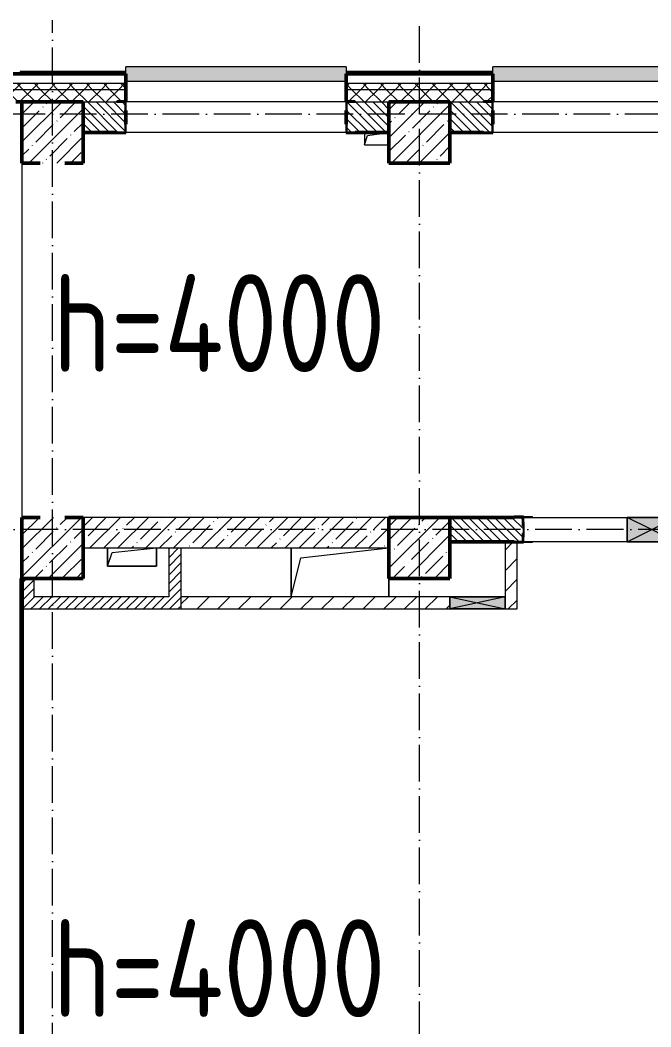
# Model space of a CAD drawing. Header units: millimetres. Extents: x 2294 to 908349, y -83289 to 219220.
# Drawn here: x 45898 to 51055, y 7936 to 16176 of the extents above; entities that cross this region are included whole.
import ezdxf

# ---------------------------------------------------------------- set-up
doc = ezdxf.new("R2010")
doc.units = ezdxf.units.MM
doc.linetypes.add('50_200_ШТРИХ_1Т_ш5_п1_п1_', pattern=[700, 500, -100, 0, -100])
for name, color, linetype, lineweight in [('A-DETL-GENF-OTLN', 7, 'Continuous', 9), ('A-FLOR-____-OTLN', 7, 'Continuous', 9), ('A-GENM-____-MCUT', 7, 'Continuous', 25), ('A-GENM-____-OTLN', 7, 'Continuous', 9), ('A-GENM-____-OTLN-1', 7, 'Continuous', 25), ('A-GLAZ-____-OTLN', 7, 'Continuous', 9), ('A-WALL-____-MCUT-1', 7, 'Continuous', 9), ('A-WALL-____-MCUT-2', 7, 'Continuous', 50), ('A-WALL-____-MCUT-3', 7, 'Continuous', 9), ('A-WALL-____-OTLN', 7, 'Continuous', 9), ('A-WALL-____-PATT-1', 7, 'Continuous', 9), ('A-WALL-FNSH-MCUT-1', 7, 'Continuous', 9), ('I-WALL-____-OTLN', 7, 'Continuous', 9), ('S-COLS-____-MCUT', 7, 'Continuous', 50), ('S-COLS-____-OTLN', 7, 'Continuous', 9), ('S-GRID-____-OTLN-1', 7, '50_200_ШТРИХ_1Т_ш5_п1_п1_', 9)]:
    doc.layers.add(name, color=color, linetype=linetype, lineweight=lineweight)
doc.layers.add('A-GLAZ-____-OTLN-1', color=7, linetype='Continuous', lineweight=9, true_color=0xc0c0c0)
doc.styles.get("Standard").update_dxf_attribs({"font": 'arial.ttf'})
doc.styles.add('СПДС', font='isocpeur.ttf', dxfattribs={"width": 0.9})
doc.dimstyles.new('Размера А3', dxfattribs={"dimtxt": 800, "dimasz": 450, "dimexe": 350, "dimexo": 100, "dimgap": 200, "dimtad": 1, "dimdec": 0, "dimrnd": 10, "dimzin": 0, "dimdsep": 46, "dimtxsty": 'СПДС', "dimblk": 'ARROWHEAD_6', "dimcen": 1, "dimclrd": 5, "dimclre": 5, "dimclrt": 5, "dimazin": 0, "dimtfac": 1, "dimtdec": 0, "dimtmove": 2, "dimatfit": 3, "dimfxl": 1, "dimtolj": 1, "dimtzin": 0, "dimarcsym": 0})
pattern_1 = [(45, (7562.79, 6025.28), (-70.71068, 70.71068), []), (135, (7562.79, 6025.28), (-70.71068, -70.71068), [])]
pattern_2 = [(45, (7562.79, 6025.28), (-114.04925, 114.04925), []), (45, (7676.84, 6025.28), (-114.04925, 114.04925), [201.612, -40.322, 3.353, -36.97])]
pattern_3 = [(135, (7562.787, 6025.276), (-35.35534, -35.35534), [])]
pattern_4 = [(45, (7562.787, 6025.276), (-35.35534, 35.35534), [])]
pattern_5 = [(45, (7562.79, 6025.28), (-84.8528, 84.8528), [])]

# ---------------------------------------------------------------- blocks, each defined once
blk = doc.blocks.new('BSC_Колонна _Прямоугольная - 500х500-V88-АР1_План отверстий 2 этажа в осях 1-64_А-ГГ')
at = {"layer": 'S-COLS-____-OTLN'}
h = blk.add_hatch(dxfattribs=at)
h.set_pattern_fill('FP_117', color=256, style=0, pattern_type=2)
h.set_pattern_definition([(45, (-38600, -5831.04), (-114.04925, 114.04925), []), (45, (-38485.95, -5831.04), (-114.04925, 114.04925), [201.613, -40.323, 3.353, -36.97])])
h.paths.add_polyline_path([(-250, -250), (250, -250), (250, 250), (-250, 250)], flags=0)
at = {"layer": 'S-COLS-____-MCUT'}
for p, q in [((-100, 250), (-250, 250)), ((-250, 250), (-250, -250)), ((250, 250), (100, 250)), ((250, -250), (250, 250)), ((-250, -250), (250, -250))]:
    blk.add_line(p, q, dxfattribs=at)
blk = doc.blocks.new('BSC_Колонна _Прямоугольная - 500х500-V132-АР1_План отверстий 2 этажа в осях 1-64_А-ГГ')
at = {"layer": 'S-COLS-____-OTLN'}
h = blk.add_hatch(dxfattribs=at)
h.set_pattern_fill('FP_162', color=256, style=0, pattern_type=2)
h.set_pattern_definition([(45, (-41600, -5831.04), (-114.04925, 114.04925), []), (45, (-41485.95, -5831.04), (-114.04925, 114.04925), [201.613, -40.323, 3.353, -36.97])])
h.paths.add_polyline_path([(-250, -250), (250, -250), (250, 250), (-250, 250)], flags=0)
at = {"layer": 'S-COLS-____-MCUT'}
for p, q in [((250, 250), (-250, 250)), ((-250, 250), (-250, -250)), ((250, -250), (250, 250)), ((-250, -250), (250, -250))]:
    blk.add_line(p, q, dxfattribs=at)
blk = doc.blocks.new('Фахверк_СКБ_Уголок - 250_2700-27497298-АР1_План отверстий 2 этажа в осях 1-64_А-ГГ')
at = {"layer": 'A-GENM-____-MCUT'}
for p, q in [((200, 181), (125, 181)), ((125, 181), (125, 106)), ((131, 106), (131, 175)), ((131, 175), (200, 175)), ((200, 175), (200, 181)), ((125, 106), (131, 106)), ((131, -6), (125, -6)), ((125, -6), (125, -81)), ((125, -81), (200, -81)), ((131, -75), (131, -6)), ((200, -75), (131, -75)), ((200, -81), (200, -75))]:
    blk.add_line(p, q, dxfattribs=at)
blk = doc.blocks.new('154_Стойка_СКБ_Уголок - СМ-2480_200-28346303-АР1_План отверстий 2 этажа в осях 1-64_А-ГГ')
at = {"layer": 'A-GENM-____-MCUT'}
for p, q in [((125, 156), (125, 81)), ((200, 156), (125, 156)), ((131, 81), (131, 150)), ((131, 150), (200, 150)), ((200, 150), (200, 156)), ((125, 81), (131, 81)), ((131, 19), (125, 19)), ((125, 19), (125, -56)), ((131, -50), (131, 19)), ((125, -56), (200, -56)), ((200, -50), (131, -50)), ((200, -56), (200, -50))]:
    blk.add_line(p, q, dxfattribs=at)
blk = doc.blocks.new('Стойка_Влож_Полоса боковая - Полоса-28213942-АР1_План отверстий 2 этажа в осях 1-64_А-ГГ')
at = {"layer": 'A-GENM-____-OTLN'}
for p, q in [((-5, 60), (0, 60)), ((-5, -60), (-5, 60)), ((0, 31), (0, -31)), ((0, -60), (-5, -60))]:
    blk.add_line(p, q, dxfattribs=at)
blk = doc.blocks.new('Стойка_Влож_Уголок_Опорный - Уголок-28213941-АР1_План отверстий 2 этажа в осях 1-64_А-ГГ')
at = {"layer": 'A-GENM-____-OTLN'}
for p, q in [((-212, -6), (-212, 0)), ((0, 0), (0, -6)), ((-212, -75), (-212, -6)), ((-212, -6), (-206, -6)), ((-212, -75), (-206, -75)), ((-6, -6), (0, -6)), ((-6, -75), (0, -75)), ((0, -6), (0, -75))]:
    blk.add_line(p, q, dxfattribs=at)
blk = doc.blocks.new('AR_Отверстие прямоугольное _в плите_ - AR_Отверстие прямоугольное _в плите_-30459225-АР1_План отверстий 2 этажа в осях 1-64_А-ГГ')
at = {"layer": 'A-GENM-____-OTLN'}
for p, q in [((-200, 75), (-200, -75)), ((-200, -75), (-162.5, 37.5)), ((-162.5, 37.5), (200, 75)), ((200, -75), (200, 75)), ((-200, -75), (200, -75))]:
    blk.add_line(p, q, dxfattribs=at)
blk = doc.blocks.new('AR_Отверстие прямоугольное _в плите_ - AR_Отверстие прямоугольное _в плите_-V165-АР1_План отверстий 2 этажа в осях 1-64_А-ГГ')
at = {"layer": 'A-GENM-____-OTLN'}
for p, q in [((-100, 50), (-100, -50)), ((-100, -50), (-75, 25)), ((-75, 25), (100, 50)), ((-100, -50), (100, -50))]:
    blk.add_line(p, q, dxfattribs=at)
blk = doc.blocks.new('AR_Отверстие прямоугольное _в плите_ - AR_Отверстие прямоугольное _в плите_-30552658-АР1_План отверстий 2 этажа в осях 1-64_А-ГГ')
at = {"layer": 'A-GENM-____-OTLN'}
for p, q in [((-400, 200), (-400, -200)), ((-320, 120), (400, 200)), ((-400, -200), (-320, 120)), ((400, -200), (400, -50))]:
    blk.add_line(p, q, dxfattribs=at)
blk = doc.blocks.new('Отлив_СКБ - Отлив витража_120_НВФ-31885689-АР1_План отверстий 2 этажа в осях 1-64_А-ГГ')
at = {"layer": 'A-GLAZ-____-OTLN-1'}
for points in [[(1800, 2), (1800, 120), (0, 120), (0, 2), (1103.1, 2)], [(1103.1, 0), (1800, 0), (1800, 2), (0, 2), (0, 0)]]:
    blk.add_hatch(color=256, dxfattribs=at).paths.add_polyline_path(points, flags=0)
at = {"layer": 'A-GLAZ-____-OTLN'}
for p, q in [((0, 83), (0, 120)), ((1800, 120), (0, 120)), ((1800, 120), (1800, 83)), ((0, 2), (1800, 2)), ((1800, 0), (0, 0))]:
    blk.add_line(p, q, dxfattribs=at)
blk = doc.blocks.new('AR_Отверстие прямоугольное _в стене__БезПР - AR_Отверстие прямоугольное _в стене__БезПР-36428632-АР1_План отверстий 2 этажа в осях 1-64_А-ГГ')
at = {"layer": 'A-GLAZ-____-OTLN'}
blk.add_hatch(color=256, dxfattribs=at).paths.add_polyline_path([(-200, -100), (200, -100), (200, 100), (-200, 100)], flags=0)
at = {"layer": 'A-DETL-GENF-OTLN'}
for p, q in [((-200, -100), (-200, 100)), ((-200, 100), (200, 100)), ((200, 100), (-200, -100)), ((-200, 100), (200, -100)), ((200, 100), (-200, 100)), ((-200, 100), (-200, -100)), ((200, 100), (200, -100)), ((200, -100), (200, 100)), ((200, -100), (-200, -100)), ((-200, -100), (200, -100))]:
    blk.add_line(p, q, dxfattribs=at)
at = {"layer": 'A-GLAZ-____-OTLN'}
blk.add_line((200, 100), (-200, 100), dxfattribs=at)
blk = doc.blocks.new('AR_Отверстие прямоугольное _в стене__БезПР - AR_Отверстие прямоугольное _в стене__БезПР-36427692-АР1_План отверстий 2 этажа в осях 1-64_А-ГГ')
at = {"layer": 'A-GLAZ-____-OTLN'}
blk.add_hatch(color=256, dxfattribs=at).paths.add_polyline_path([(225, -50), (225, 50), (-225, 50), (-225, -50)], flags=0)
at = {"layer": 'A-DETL-GENF-OTLN'}
for p, q in [((-225, -50), (-225, 50)), ((-225, 50), (225, 50)), ((225, 50), (-225, -50)), ((-225, 50), (225, -50)), ((225, 50), (-225, 50)), ((-225, 50), (-225, -50)), ((225, 50), (225, -50)), ((225, -50), (225, 50)), ((225, -50), (-225, -50)), ((-225, -50), (225, -50))]:
    blk.add_line(p, q, dxfattribs=at)
at = {"layer": 'A-GLAZ-____-OTLN'}
blk.add_line((225, 50), (-225, 50), dxfattribs=at)
blk = doc.blocks.new('2floor')
at = {"layer": 'A-WALL-____-PATT-1'}
h = blk.add_hatch(dxfattribs=at)
h.set_pattern_fill('FP_3', color=256, style=0, pattern_type=2)
h.set_pattern_definition([(45, (7562.79, 6025.28), (-85.53659, 85.53659), []), (45, (7619.81, 6025.28), (-85.53659, 85.53659), [])])
h.paths.add_polyline_path([(79427.8, 15736.3), (79427.8, 15756.3), (75562.8, 15756.3), (75562.8, 15736.3), (78247.7, 15736.3)], flags=0)
h.paths.add_polyline_path([(73762.8, 15736.3), (73762.8, 15756.3), (72562.8, 15756.3), (72562.8, 15736.3), (72945.3, 15736.3)], flags=0)
h.paths.add_polyline_path([(70762.8, 15736.3), (70762.8, 15756.3), (69562.8, 15756.3), (69562.8, 15736.3), (70294.1, 15736.3)], flags=0)
h.paths.add_polyline_path([(66759.2, 15736.3), (67762.8, 15736.3), (67762.8, 15756.3), (66562.8, 15756.3), (66562.8, 15736.3)], flags=0)
h.paths.add_polyline_path([(64108, 15736.3), (64762.8, 15736.3), (64762.8, 15756.3), (63562.8, 15756.3), (63562.8, 15736.3)], flags=0)
h.paths.add_polyline_path([(61762.8, 15736.3), (61762.8, 15756.3), (60562.8, 15756.3), (60562.8, 15736.3), (60573, 15736.3)], flags=0)
h.paths.add_polyline_path([(58762.8, 15736.3), (58762.8, 15756.3), (57562.8, 15756.3), (57562.8, 15736.3), (57921.8, 15736.3)], flags=0)
h.paths.add_polyline_path([(52762.8, 15736.3), (52762.8, 15756.3), (51562.8, 15756.3), (51562.8, 15736.3), (51735.7, 15736.3)], flags=0)
h.paths.add_polyline_path([(54562.8, 15736.3), (55762.8, 15736.3), (55762.8, 15756.3), (54562.8, 15756.3)], flags=0)
h.paths.add_polyline_path([(48562.8, 15736.3), (49762.8, 15736.3), (49762.8, 15756.3), (48562.8, 15756.3)], flags=0)
h.paths.add_polyline_path([(45897.8, 15736.3), (46762.8, 15736.3), (46762.8, 15756.3), (45897.8, 15756.3)], flags=0)
h = blk.add_hatch(dxfattribs=at)
h.set_pattern_fill('FP_1', color=256, style=0, pattern_type=2)
h.set_pattern_definition(pattern_1)
h.paths.add_polyline_path([(81912.8, 15606.3), (81912.8, 15656.3), (75562.8, 15656.3), (75562.8, 15606.3), (81782.6, 15606.3)], flags=0)
h.paths.add_polyline_path([(72945.3, 15606.3), (73762.8, 15606.3), (73762.8, 15656.3), (72562.8, 15656.3), (72562.8, 15606.3)], flags=0)
h.paths.add_polyline_path([(70762.8, 15606.3), (70762.8, 15656.3), (69562.8, 15656.3), (69562.8, 15606.3), (70294.1, 15606.3)], flags=0)
h.paths.add_polyline_path([(67762.8, 15606.3), (67762.8, 15656.3), (66562.8, 15656.3), (66562.8, 15606.3), (67642.9, 15606.3)], flags=0)
h.paths.add_polyline_path([(64762.8, 15606.3), (64762.8, 15656.3), (63562.8, 15656.3), (63562.8, 15606.3), (64108, 15606.3)], flags=0)
h.paths.add_polyline_path([(60562.8, 15606.3), (61762.8, 15606.3), (61762.8, 15656.3), (60562.8, 15656.3)], flags=0)
h.paths.add_polyline_path([(57562.8, 15606.3), (58762.8, 15606.3), (58762.8, 15656.3), (57562.8, 15656.3)], flags=0)
h.paths.add_polyline_path([(55270.6, 15606.3), (55762.8, 15606.3), (55762.8, 15656.3), (54562.8, 15656.3), (54562.8, 15606.3)], flags=0)
h.paths.add_polyline_path([(52762.8, 15606.3), (52762.8, 15656.3), (51562.8, 15656.3), (51562.8, 15606.3), (51735.7, 15606.3)], flags=0)
h.paths.add_polyline_path([(49762.8, 15606.3), (49762.8, 15656.3), (48562.8, 15656.3), (48562.8, 15606.3), (49084.5, 15606.3)], flags=0)
h.paths.add_polyline_path([(45362.8, 15606.3), (46762.8, 15606.3), (46762.8, 15656.3), (45362.8, 15656.3)], flags=0)
h.paths.add_polyline_path([(43562.8, 15606.3), (43562.8, 15656.3), (42362.8, 15656.3), (42362.8, 15606.3), (42898.4, 15606.3)], flags=0)
h.paths.add_polyline_path([(34562.8, 15606.3), (34562.8, 15656.3), (31392.8, 15656.3), (31392.8, 15606.3), (32293.6, 15606.3)], flags=0)
h = blk.add_hatch(dxfattribs=at)
h.set_pattern_fill('FP_1', color=256, style=0, pattern_type=2)
h.set_pattern_definition(pattern_1)
h.paths.add_polyline_path([(81912.8, 15506.3), (81912.8, 15606.3), (75562.8, 15606.3), (75562.8, 15512.3), (75637.8, 15512.3), (75637.8, 15506.3), (81782.6, 15506.3)], flags=0)
h.paths.add_polyline_path([(72945.3, 15506.3), (73687.8, 15506.3), (73687.8, 15512.3), (73762.8, 15512.3), (73762.8, 15606.3), (72562.8, 15606.3), (72562.8, 15512.3), (72637.8, 15512.3), (72637.8, 15506.3)], flags=0)
h.paths.add_polyline_path([(70687.8, 15506.3), (70687.8, 15512.3), (70762.8, 15512.3), (70762.8, 15606.3), (69562.8, 15606.3), (69562.8, 15512.3), (69637.8, 15512.3), (69637.8, 15506.3), (70412.8, 15506.3)], flags=0)
h.paths.add_polyline_path([(66912.8, 15506.3), (67687.8, 15506.3), (67687.8, 15512.3), (67762.8, 15512.3), (67762.8, 15606.3), (66562.8, 15606.3), (66562.8, 15512.3), (66637.8, 15512.3), (66637.8, 15506.3), (66759.2, 15506.3)], flags=0)
h.paths.add_polyline_path([(64108, 15506.3), (64687.8, 15506.3), (64687.8, 15512.3), (64762.8, 15512.3), (64762.8, 15606.3), (63562.8, 15606.3), (63562.8, 15512.3), (63637.8, 15512.3), (63637.8, 15506.3)], flags=0)
h.paths.add_polyline_path([(61412.8, 15506.3), (61687.8, 15506.3), (61687.8, 15512.3), (61762.8, 15512.3), (61762.8, 15606.3), (60562.8, 15606.3), (60562.8, 15512.3), (60637.8, 15512.3), (60637.8, 15506.3), (60912.8, 15506.3)], flags=0)
h.paths.add_polyline_path([(58412.8, 15506.3), (58687.8, 15506.3), (58687.8, 15512.3), (58762.8, 15512.3), (58762.8, 15606.3), (57562.8, 15606.3), (57562.8, 15512.3), (57637.8, 15512.3), (57637.8, 15506.3), (57921.8, 15506.3)], flags=0)
h.paths.add_polyline_path([(55687.8, 15506.3), (55687.8, 15512.3), (55762.8, 15512.3), (55762.8, 15606.3), (54562.8, 15606.3), (54562.8, 15512.3), (54637.8, 15512.3), (54637.8, 15506.3), (55270.6, 15506.3)], flags=0)
h.paths.add_polyline_path([(52687.8, 15506.3), (52687.8, 15512.3), (52762.8, 15512.3), (52762.8, 15606.3), (51562.8, 15606.3), (51562.8, 15512.3), (51637.8, 15512.3), (51637.8, 15506.3), (52412.8, 15506.3)], flags=0)
h.paths.add_polyline_path([(48637.8, 15506.3), (49687.8, 15506.3), (49687.8, 15512.3), (49762.8, 15512.3), (49762.8, 15606.3), (48562.8, 15606.3), (48562.8, 15512.3), (48637.8, 15512.3)], flags=0)
h.paths.add_polyline_path([(46412.8, 15506.3), (46687.8, 15506.3), (46687.8, 15512.3), (46762.8, 15512.3), (46762.8, 15606.3), (45362.8, 15606.3), (45362.8, 15506.3), (45862.8, 15506.3)], flags=0)
h.paths.add_polyline_path([(42898.4, 15506.3), (43487.8, 15506.3), (43487.8, 15512.3), (43562.8, 15512.3), (43562.8, 15606.3), (42362.8, 15606.3), (42362.8, 15506.3), (42862.8, 15506.3)], flags=0)
h.paths.add_polyline_path([(34487.8, 15506.3), (34487.8, 15512.3), (34562.8, 15512.3), (34562.8, 15606.3), (31392.8, 15606.3), (31392.8, 15506.3), (33862.8, 15506.3)], flags=0)
h = blk.add_hatch(dxfattribs=at)
h.set_pattern_fill('FP_6', color=256, style=0, pattern_type=2)
h.set_pattern_definition(pattern_3)
h.paths.add_polyline_path([(48912.8, 15256.3), (48912.8, 15506.3), (48568.8, 15506.3), (48568.8, 15437.3), (48562.8, 15437.3), (48562.8, 15325.3), (48568.8, 15325.3), (48568.8, 15256.3), (48637.8, 15256.3)], flags=0)
h.paths.add_polyline_path([(46687.8, 15256.3), (46756.8, 15256.3), (46756.8, 15325.3), (46762.8, 15325.3), (46762.8, 15437.3), (46756.8, 15437.3), (46756.8, 15506.3), (46412.8, 15506.3), (46412.8, 15256.3), (46433.3, 15256.3)], flags=0)
h = blk.add_hatch(dxfattribs=at)
h.set_pattern_fill('FP_6', color=256, style=0, pattern_type=2)
h.set_pattern_definition(pattern_3)
h.paths.add_polyline_path([(51568.8, 15256.3), (51912.8, 15256.3), (51912.8, 15506.3), (51568.8, 15506.3), (51568.8, 15437.3), (51562.8, 15437.3), (51562.8, 15325.3), (51568.8, 15325.3), (51568.8, 15260.6)], flags=0)
h.paths.add_polyline_path([(49687.8, 15256.3), (49756.8, 15256.3), (49756.8, 15325.3), (49762.8, 15325.3), (49762.8, 15437.3), (49756.8, 15437.3), (49756.8, 15506.3), (49412.8, 15506.3), (49412.8, 15256.3)], flags=0)
h = blk.add_hatch(dxfattribs=at)
h.set_pattern_fill('FP_25', color=256, style=0, pattern_type=2)
h.set_pattern_definition(pattern_2)
h.paths.add_polyline_path([(48912.8, 11856.3), (48912.8, 12106.3), (46412.8, 12106.3), (46412.8, 11856.3), (46433.3, 11856.3)], flags=0)
h = blk.add_hatch(dxfattribs=at)
h.set_pattern_fill('FP_6', color=256, style=0, pattern_type=2)
h.set_pattern_definition(pattern_3)
h.paths.add_polyline_path([(51787.8, 11906.3), (51912.8, 11906.3), (51912.8, 12106.3), (51718.8, 12106.3), (51718.8, 12037.3), (51712.8, 12037.3), (51712.8, 11975.3), (51718.8, 11975.3), (51718.8, 11906.3), (51735.7, 11906.3)], flags=0)
h.paths.add_polyline_path([(49968.2, 11906.3), (50006.8, 11906.3), (50006.8, 11975.3), (50012.8, 11975.3), (50012.8, 12037.3), (50006.8, 12037.3), (50006.8, 12106.3), (49412.8, 12106.3), (49412.8, 11906.3), (49937.8, 11906.3)], flags=0)
h = blk.add_hatch(dxfattribs=at)
h.set_pattern_fill('FP_4', color=256, style=0, pattern_type=2)
h.set_pattern_definition(pattern_5)
h.paths.add_polyline_path([(49862.8, 11356.3), (49962.8, 11356.3), (49962.8, 11900.3), (49937.8, 11900.3), (49937.8, 11906.3), (49862.8, 11906.3), (49862.8, 11456.3)], flags=0)
h = blk.add_hatch(dxfattribs=at)
h.set_pattern_fill('FP_5', color=256, style=0, pattern_type=2)
h.set_pattern_definition(pattern_4)
h.paths.add_polyline_path([(47212.8, 11356.3), (47212.8, 11856.3), (47112.8, 11856.3), (47112.8, 11356.3)], flags=0)
h = blk.add_hatch(dxfattribs=at)
h.set_pattern_fill('FP_5', color=256, style=0, pattern_type=2)
h.set_pattern_definition(pattern_4)
h.paths.add_polyline_path([(46012.8, 11356.3), (46012.8, 11606.3), (45912.8, 11606.3), (45912.8, 11356.3)], flags=0)
h = blk.add_hatch(dxfattribs=at)
h.set_pattern_fill('FP_5', color=256, style=0, pattern_type=2)
h.set_pattern_definition(pattern_4)
h.paths.add_polyline_path([(47112.8, 11356.3), (47112.8, 11456.3), (46012.8, 11456.3), (46012.8, 11356.3), (46433.3, 11356.3)], flags=0)
h = blk.add_hatch(dxfattribs=at)
h.set_pattern_fill('FP_4', color=256, style=0, pattern_type=2)
h.set_pattern_definition(pattern_5)
h.paths.add_polyline_path([(47212.8, 11356.3), (49412.8, 11356.3), (49412.8, 11456.3), (47212.8, 11456.3)], flags=0)
at = {"layer": 'S-COLS-____-OTLN'}
h = blk.add_hatch(dxfattribs=at)
h.set_pattern_fill('FP_25', color=256, style=0, pattern_type=2)
h.set_pattern_definition(pattern_2)
h.paths.add_polyline_path([(45912.8, 15006.3), (46412.8, 15006.3), (46412.8, 15506.3), (45912.8, 15506.3), (45912.8, 15361.1)], flags=0)
h = blk.add_hatch(dxfattribs=at)
h.set_pattern_fill('FP_25', color=256, style=0, pattern_type=2)
h.set_pattern_definition(pattern_2)
h.paths.add_polyline_path([(48912.8, 15006.3), (49412.8, 15006.3), (49412.8, 15506.3), (48912.8, 15506.3), (48912.8, 15361.1)], flags=0)
at = {"layer": 'A-FLOR-____-OTLN'}
for p, q in [((45912.8, 15006.3), (45912.8, 12106.3)), ((46612.8, 11706.3), (46612.8, 11856.3)), ((47012.8, 11856.3), (47012.8, 11706.3)), ((48112.8, 11456.3), (48112.8, 11856.3)), ((47012.8, 11706.3), (46612.8, 11706.3)), ((48912.8, 11606.3), (48912.8, 11456.3)), ((45912.8, 11356.3), (45912.8, 4606.3))]:
    blk.add_line(p, q, dxfattribs=at)
at = {"layer": 'A-WALL-____-MCUT-1'}
for p, q in [((48912.8, 12106.3), (46412.8, 12106.3)), ((46412.8, 11856.3), (48912.8, 11856.3))]:
    blk.add_line(p, q, dxfattribs=at)
at = {"layer": 'A-WALL-____-MCUT-2'}
for p, q in [((46762.8, 15736.3), (45362.8, 15736.3)), ((46762.8, 15512.3), (46762.8, 15736.3)), ((49762.8, 15736.3), (48562.8, 15736.3)), ((48562.8, 15736.3), (48562.8, 15512.3)), ((49762.8, 15512.3), (49762.8, 15736.3)), ((45862.8, 15506.3), (46412.8, 15506.3)), ((46412.8, 15506.3), (46412.8, 15256.3)), ((48912.8, 15506.3), (49412.8, 15506.3)), ((48912.8, 15256.3), (48912.8, 15506.3)), ((49412.8, 15506.3), (49412.8, 15256.3)), ((46762.8, 15325.3), (46762.8, 15437.3)), ((48562.8, 15437.3), (48562.8, 15325.3)), ((49762.8, 15325.3), (49762.8, 15437.3)), ((46412.8, 15256.3), (46687.8, 15256.3)), ((48637.8, 15256.3), (48912.8, 15256.3)), ((49412.8, 15256.3), (49687.8, 15256.3)), ((49937.8, 12106.3), (49412.8, 12106.3)), ((49412.8, 11906.3), (49937.8, 11906.3))]:
    blk.add_line(p, q, dxfattribs=at)
at = {"layer": 'A-WALL-____-MCUT-3'}
for p, q in [((46762.8, 15656.3), (45362.8, 15656.3)), ((49762.8, 15656.3), (48562.8, 15656.3)), ((46762.8, 15606.3), (45362.8, 15606.3)), ((49762.8, 15606.3), (48562.8, 15606.3)), ((46412.8, 15506.3), (46687.8, 15506.3)), ((48637.8, 15506.3), (48912.8, 15506.3)), ((49412.8, 15506.3), (49687.8, 15506.3))]:
    blk.add_line(p, q, dxfattribs=at)
at = {"layer": 'A-WALL-____-OTLN'}
for p, q in [((48562.8, 15506.3), (46762.8, 15506.3)), ((51562.8, 15506.3), (49762.8, 15506.3)), ((48562.8, 15256.3), (46762.8, 15256.3)), ((51562.8, 15256.3), (49762.8, 15256.3))]:
    blk.add_line(p, q, dxfattribs=at)
at = {"layer": 'A-WALL-FNSH-MCUT-1'}
for p, q in [((46762.8, 15756.3), (45897.8, 15756.3)), ((45897.8, 15756.3), (45897.8, 15736.3)), ((46762.8, 15736.3), (46762.8, 15756.3)), ((49762.8, 15756.3), (48562.8, 15756.3)), ((48562.8, 15756.3), (48562.8, 15736.3)), ((49762.8, 15736.3), (49762.8, 15756.3)), ((48562.8, 15736.3), (48562.8, 15736.3)), ((49862.8, 11906.3), (49862.8, 11456.3)), ((49962.8, 11356.3), (49962.8, 11900.3)), ((47112.8, 11856.3), (47112.8, 11456.3)), ((47212.8, 11856.3), (47212.8, 11356.3)), ((45912.8, 11606.3), (45912.8, 11356.3)), ((46012.8, 11456.3), (46012.8, 11606.3)), ((47112.8, 11456.3), (46012.8, 11456.3)), ((49412.8, 11456.3), (47212.8, 11456.3)), ((45912.8, 11356.3), (49412.8, 11356.3)), ((49862.8, 11356.3), (49962.8, 11356.3))]:
    blk.add_line(p, q, dxfattribs=at)
at = {"layer": 'I-WALL-____-OTLN'}
for p, q in [((50012.8, 12106.3), (50862.8, 12106.3)), ((50862.8, 11906.3), (50012.8, 11906.3))]:
    blk.add_line(p, q, dxfattribs=at)
at = {"layer": 'S-COLS-____-MCUT'}
for p, q in [((46412.8, 15506.3), (45912.8, 15506.3)), ((45912.8, 15506.3), (45912.8, 15006.3)), ((46412.8, 15006.3), (46412.8, 15506.3)), ((49412.8, 15506.3), (48912.8, 15506.3)), ((48912.8, 15506.3), (48912.8, 15006.3)), ((49412.8, 15006.3), (49412.8, 15506.3)), ((45912.8, 15006.3), (46062.8, 15006.3)), ((46262.8, 15006.3), (46412.8, 15006.3)), ((48912.8, 15006.3), (49412.8, 15006.3))]:
    blk.add_line(p, q, dxfattribs=at)
at = {"layer": 'A-GENM-____-OTLN'}
for name, p in [('AR_Отверстие прямоугольное _в плите_ - AR_Отверстие прямоугольное _в плите_-V165-АР1_План отверстий 2 этажа в осях 1-64_А-ГГ', (48812.8, 15206.3)), ('AR_Отверстие прямоугольное _в плите_ - AR_Отверстие прямоугольное _в плите_-30459225-АР1_План отверстий 2 этажа в осях 1-64_А-ГГ', (46812.8, 11781.3)), ('AR_Отверстие прямоугольное _в плите_ - AR_Отверстие прямоугольное _в плите_-30552658-АР1_План отверстий 2 этажа в осях 1-64_А-ГГ', (48512.8, 11656.3))]:
    blk.add_blockref(name, p, dxfattribs=at)
for name, p, rotation in [('Стойка_Влож_Уголок_Опорный - Уголок-28213941-АР1_План отверстий 2 этажа в осях 1-64_А-ГГ', (50012.8, 12112.3), 89.99999999999955), ('Стойка_Влож_Полоса боковая - Полоса-28213942-АР1_План отверстий 2 этажа в осях 1-64_А-ГГ', (50012.8, 12006.3), 180)]:
    blk.add_blockref(name, p, dxfattribs=dict(at, rotation=rotation))
at = {"layer": 'A-GENM-____-OTLN-1', "rotation": 180}
for name, p in [('Фахверк_СКБ_Уголок - 250_2700-27497298-АР1_План отверстий 2 этажа в осях 1-64_А-ГГ', (46887.8, 15431.3)), ('Фахверк_СКБ_Уголок - 250_2700-27497298-АР1_План отверстий 2 этажа в осях 1-64_А-ГГ', (49887.8, 15431.3)), ('154_Стойка_СКБ_Уголок - СМ-2480_200-28346303-АР1_План отверстий 2 этажа в осях 1-64_А-ГГ', (50137.8, 12056.3))]:
    blk.add_blockref(name, p, dxfattribs=at)
at = {"layer": 'A-GENM-____-OTLN-1'}
blk.add_blockref('Фахверк_СКБ_Уголок - 250_2700-27497298-АР1_План отверстий 2 этажа в осях 1-64_А-ГГ', (48437.8, 15331.3), dxfattribs=at)
at = {"layer": 'A-GLAZ-____-OTLN'}
for name, p in [('Отлив_СКБ - Отлив витража_120_НВФ-31885689-АР1_План отверстий 2 этажа в осях 1-64_А-ГГ', (46762.8, 15673.3)), ('Отлив_СКБ - Отлив витража_120_НВФ-31885689-АР1_План отверстий 2 этажа в осях 1-64_А-ГГ', (49762.8, 15673.3)), ('AR_Отверстие прямоугольное _в стене__БезПР - AR_Отверстие прямоугольное _в стене__БезПР-36427692-АР1_План отверстий 2 этажа в осях 1-64_А-ГГ', (49637.8, 11406.3))]:
    blk.add_blockref(name, p, dxfattribs=at)
at = {"layer": 'A-GLAZ-____-OTLN', "rotation": 180}
blk.add_blockref('AR_Отверстие прямоугольное _в стене__БезПР - AR_Отверстие прямоугольное _в стене__БезПР-36428632-АР1_План отверстий 2 этажа в осях 1-64_А-ГГ', (51062.8, 12006.3), dxfattribs=at)
at = {"layer": 'S-COLS-____-OTLN'}
for name, p in [('BSC_Колонна _Прямоугольная - 500х500-V88-АР1_План отверстий 2 этажа в осях 1-64_А-ГГ', (46162.8, 11856.3)), ('BSC_Колонна _Прямоугольная - 500х500-V132-АР1_План отверстий 2 этажа в осях 1-64_А-ГГ', (49162.8, 11856.3))]:
    blk.add_blockref(name, p, dxfattribs=at)
blk = doc.blocks.new('ARROWHEAD_6')
at = {"color": 0, "linetype": 'Continuous'}
for p, q in [((-0.5, -0.5), (0.5, 0.5)), ((0, 0), (-1, 0))]:
    blk.add_line(p, q, dxfattribs=at)
blk = doc.blocks.new('*D2425')
at = {"color": 5, "lineweight": -2, "transparency": 16777216}
for p, q in [((45812.8, 11606.3), (44488.1, 11606.3)), ((44838.1, 5056.3), (44838.1, 11156.3)), ((45812.8, 4606.3), (44488.1, 4606.3))]:
    blk.add_line(p, q, dxfattribs=at)
at = {"layer": 'Defpoints', "color": 0, "transparency": 16777216}
for p in [(44838.1, 11606.3), (45912.8, 11606.3), (45912.8, 4606.3)]:
    blk.add_point(p, dxfattribs=at)
at = {"color": 5, "lineweight": -2, "transparency": 16777216, "xscale": 450, "yscale": 450, "zscale": 450}
for p, rotation in [((44838.1, 11606.3), 90), ((44838.1, 4606.3), 270)]:
    blk.add_blockref('ARROWHEAD_6', p, dxfattribs=dict(at, rotation=rotation))
at = {"color": 5, "transparency": 16777216, "insert": (44238.1, 8106.3), "char_height": 800, "attachment_point": 5, "rotation": 90, "style": 'СПДС'}
blk.add_mtext('\\A1;7000', dxfattribs=at)
blk = doc.blocks.new('3osi')
at = {"layer": 'S-GRID-____-OTLN-1', "color": 251, "ltscale": 0.6, "true_color": 0x636466}
for p, q in [((204183.5, 1789.1), (204183.5, 16175.8)), ((207183.5, 1542.7), (207183.5, 16175.8)), ((269657.9, 15406.3), (161153.7, 15406.3)), ((255902.3, 12006.3), (160914.7, 12006.3))]:
    blk.add_line(p, q, dxfattribs=at)

msp = doc.modelspace()

# ---------------------------------------------------------------- linework, layer by layer
at = {"color": 1, "lineweight": 60}
msp.add_lwpolyline([(45912.8, 4606.3), (45912.8, 11606.3)], dxfattribs=at)

# ---------------------------------------------------------------- block references
for name, p in [('3osi', (-158020.7, 0)), ('2floor', (0, 0))]:
    msp.add_blockref(name, p)

# ---------------------------------------------------------------- texts
at = {"color": 5, "char_height": 800, "attachment_point": 1}
for insert in [(46162.8, 14096), (46162.8, 8816.2)]:
    msp.add_mtext_dynamic_manual_height_columns('{\\fГОСТ тип А|b0|i0|c0|p34;h=4000}', width=4795.892, gutter_width=1772.3, heights=[982.9], dxfattribs=dict(at, insert=insert))

# ---------------------------------------------------------------- dimensions: what is measured, and where the dimension line sits
at = {"color": 5}
dim = msp.add_linear_dim(base=(44838.1, 11606.3), p1=(45912.8, 4606.3), p2=(45912.8, 11606.3), angle=90, dimstyle='Размера А3', dxfattribs=at)
dim.commit()
dim.dimension.update_dxf_attribs({"geometry": '*D2425', "text_midpoint": (44238.1, 8106.3)})

doc.saveas('drawing.dxf')
